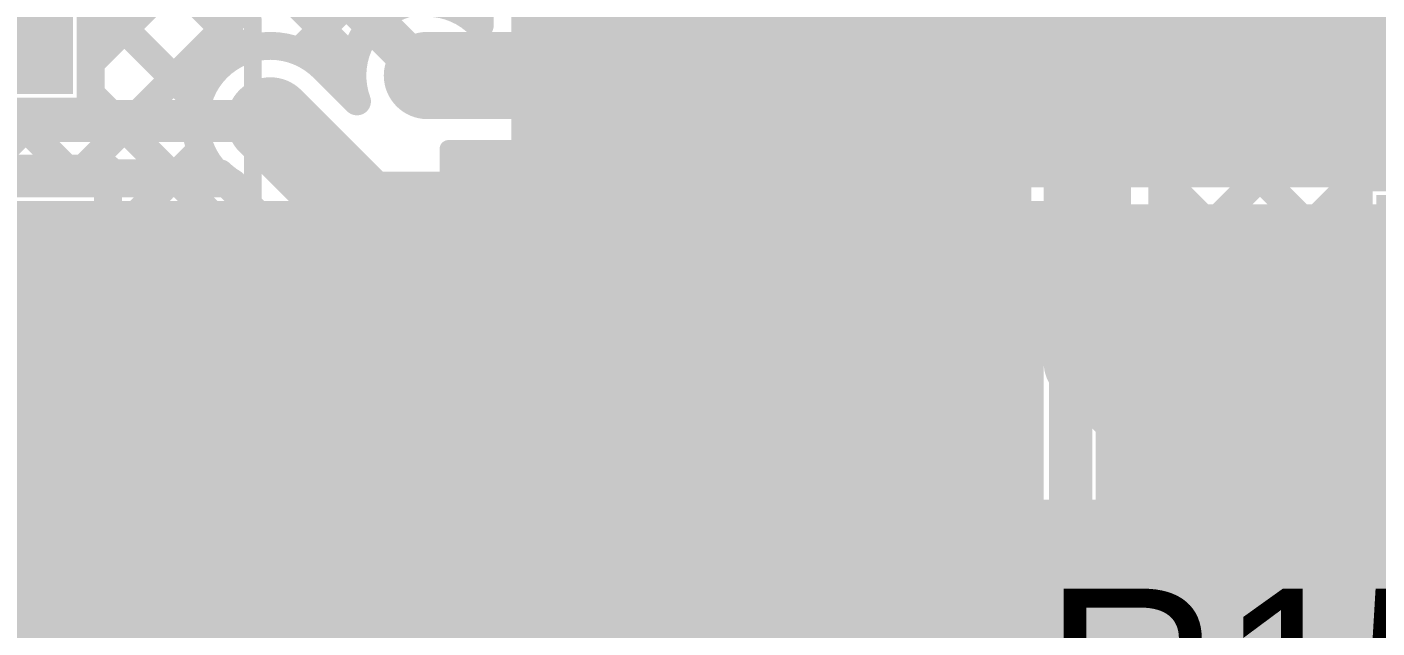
# Model space of a CAD drawing. Header units: millimetres. Extents: x -0.01 to 3.73, y -0.01 to 3.05.
# Drawn here: x 0.7533 to 1.14, y 1.0467 to 1.2189 of the extents above; entities that cross this region are included whole.
import ezdxf

# ---------------------------------------------------------------- set-up
doc = ezdxf.new("R2010")
doc.units = ezdxf.units.MM
doc.header["$MEASUREMENT"] = 0
for name, color, linetype in [('BottomLayer', 5, 'Continuous'), ('BottomPaste', 16, 'Continuous'), ('BottomSolder', 6, 'Continuous'), ('TopLayer', 1, 'Continuous'), ('TopOverlay', 2, 'Continuous'), ('TopPaste', 8, 'Continuous'), ('TopSolder', 216, 'Continuous'), ('ViaHoleLayer', 16, 'Continuous')]:
    doc.layers.add(name, color=color, linetype=linetype)
doc.styles.add('Arial', font='', dxfattribs={"height": 0.2})
doc.styles.get('Arial').set_extended_font_data('Arial')

# ---------------------------------------------------------------- blocks, each defined once
blk = doc.blocks.new('SOIC_8_15')
at = {"layer": 'TopLayer'}
for points in [[(-0.07579, 0.08681), (-0.07579, 0.06319), (-0.13681, 0.06319), (-0.13681, 0.08681)], [(0.13681, 0.08681), (0.13681, 0.06319), (0.07579, 0.06319), (0.07579, 0.08681)], [(-0.07579, 0.03681), (-0.07579, 0.01319), (-0.13681, 0.01319), (-0.13681, 0.03681)], [(0.13681, 0.03681), (0.13681, 0.01319), (0.07579, 0.01319), (0.07579, 0.03681)], [(-0.07579, -0.01319), (-0.07579, -0.03681), (-0.13681, -0.03681), (-0.13681, -0.01319)], [(0.13681, -0.01319), (0.13681, -0.03681), (0.07579, -0.03681), (0.07579, -0.01319)], [(-0.07579, -0.06319), (-0.07579, -0.08681), (-0.13681, -0.08681), (-0.13681, -0.06319)], [(0.13681, -0.06319), (0.13681, -0.08681), (0.07579, -0.08681), (0.07579, -0.06319)]]:
    blk.add_hatch(color=1, dxfattribs=at).paths.add_polyline_path(points)
at = {"layer": 'TopPaste'}
for points in [[(-0.07579, 0.08681), (-0.07579, 0.06319), (-0.13681, 0.06319), (-0.13681, 0.08681)], [(0.13681, 0.08681), (0.13681, 0.06319), (0.07579, 0.06319), (0.07579, 0.08681)], [(-0.07579, 0.03681), (-0.07579, 0.01319), (-0.13681, 0.01319), (-0.13681, 0.03681)], [(0.13681, 0.03681), (0.13681, 0.01319), (0.07579, 0.01319), (0.07579, 0.03681)], [(-0.07579, -0.01319), (-0.07579, -0.03681), (-0.13681, -0.03681), (-0.13681, -0.01319)], [(0.13681, -0.01319), (0.13681, -0.03681), (0.07579, -0.03681), (0.07579, -0.01319)], [(-0.07579, -0.06319), (-0.07579, -0.08681), (-0.13681, -0.08681), (-0.13681, -0.06319)], [(0.13681, -0.06319), (0.13681, -0.08681), (0.07579, -0.08681), (0.07579, -0.06319)]]:
    blk.add_hatch(color=8, dxfattribs=at).paths.add_polyline_path(points)
at = {"layer": 'TopSolder'}
for points in [[(-0.07179, 0.09081), (-0.07179, 0.05919), (-0.14081, 0.05919), (-0.14081, 0.09081)], [(0.14081, 0.09081), (0.14081, 0.05919), (0.07179, 0.05919), (0.07179, 0.09081)], [(-0.07179, 0.04081), (-0.07179, 0.00919), (-0.14081, 0.00919), (-0.14081, 0.04081)], [(0.14081, 0.04081), (0.14081, 0.00919), (0.07179, 0.00919), (0.07179, 0.04081)], [(-0.07179, -0.00919), (-0.07179, -0.04081), (-0.14081, -0.04081), (-0.14081, -0.00919)], [(0.14081, -0.00919), (0.14081, -0.04081), (0.07179, -0.04081), (0.07179, -0.00919)], [(-0.07179, -0.05919), (-0.07179, -0.09081), (-0.14081, -0.09081), (-0.14081, -0.05919)], [(0.14081, -0.05919), (0.14081, -0.09081), (0.07179, -0.09081), (0.07179, -0.05919)]]:
    blk.add_hatch(color=216, dxfattribs=at).paths.add_polyline_path(points)
at = {"layer": 'TopOverlay'}
for points, const_width in [([(-0.1056, 0.101, 1), (-0.1184, 0.101, 1)], 0.01), ([(-0.1209, 0.101, 1), (-0.1159, 0.101, 1)], 0.005), ([(-0.1081, 0.101, 1), (-0.1031, 0.101, 1)], 0.005), ([(-0.07325, 0.099, 1), (-0.07075, 0.099, 1)], 0.0025), ([(0.06475, 0.099, 1), (0.06725, 0.099, 1)], 0.0025), ([(-0.07325, -0.099, 1), (-0.07075, -0.099, 1)], 0.0025), ([(0.06475, -0.099, 1), (0.06725, -0.099, 1)], 0.0025)]:
    blk.add_lwpolyline(points, format="xyb", close=True, dxfattribs=dict(at, const_width=const_width))
at = {"layer": 'TopOverlay', "const_width": 0.005}
for points in [[(-0.072, 0.099), (0.066, 0.099)], [(-0.072, -0.099), (0.066, -0.099)]]:
    blk.add_lwpolyline(points, dxfattribs=at)
blk = doc.blocks.new('R__0603_94')
at = {"layer": 'TopLayer'}
for points in [[(-0.015, 0.0175), (-0.015, -0.0175), (-0.045, -0.0175), (-0.045, 0.0175)], [(0.045, 0.0175), (0.045, -0.0175), (0.015, -0.0175), (0.015, 0.0175)]]:
    blk.add_hatch(color=1, dxfattribs=at).paths.add_polyline_path(points)
at = {"layer": 'TopPaste'}
for points in [[(-0.015, 0.0175), (-0.015, -0.0175), (-0.045, -0.0175), (-0.045, 0.0175)], [(0.045, 0.0175), (0.045, -0.0175), (0.015, -0.0175), (0.015, 0.0175)]]:
    blk.add_hatch(color=8, dxfattribs=at).paths.add_polyline_path(points)
at = {"layer": 'TopSolder'}
for points in [[(-0.011, 0.0215), (-0.011, -0.0215), (-0.049, -0.0215), (-0.049, 0.0215)], [(0.049, 0.0215), (0.049, -0.0215), (0.011, -0.0215), (0.011, 0.0215)]]:
    blk.add_hatch(color=216, dxfattribs=at).paths.add_polyline_path(points)
at = {"layer": 'TopOverlay', "const_width": 0.005}
for points in [[(-0.049, -0.021), (-0.049, 0.021)], [(0.049, 0.021), (-0.049, 0.021)], [(0.049, -0.021), (0.049, 0.021)], [(0.049, -0.021), (-0.049, -0.021)]]:
    blk.add_lwpolyline(points, dxfattribs=at)
at = {"layer": 'TopOverlay', "const_width": 0.0025}
for points in [[(-0.05025, 0.021, 1), (-0.04775, 0.021, 1)], [(-0.05025, 0.021, 1), (-0.04775, 0.021, 1)], [(0.04775, 0.021, 1), (0.05025, 0.021, 1)], [(0.04775, 0.021, 1), (0.05025, 0.021, 1)], [(-0.05025, -0.021, 1), (-0.04775, -0.021, 1)], [(-0.05025, -0.021, 1), (-0.04775, -0.021, 1)], [(0.04775, -0.021, 1), (0.05025, -0.021, 1)], [(0.04775, -0.021, 1), (0.05025, -0.021, 1)]]:
    blk.add_lwpolyline(points, format="xyb", close=True, dxfattribs=at)
blk = doc.blocks.new('D2PAK_B_114')
at = {"layer": 'BottomLayer'}
blk.add_hatch(color=5, dxfattribs=at).paths.add_polyline_path([(0.21654, -0.40984), (-0.21654, -0.40984), (-0.21654, -0.02992), (0.21654, -0.02992)])
at = {"layer": 'BottomPaste'}
blk.add_hatch(color=16, dxfattribs=at).paths.add_polyline_path([(0.21654, -0.40984), (-0.21654, -0.40984), (-0.21654, -0.02992), (0.21654, -0.02992)])
at = {"layer": 'BottomSolder'}
blk.add_hatch(color=6, dxfattribs=at).paths.add_polyline_path([(0.22054, -0.41384), (-0.22054, -0.41384), (-0.22054, -0.02592), (0.22054, -0.02592)])
blk = doc.blocks.new('D2PAK_B_115')
at = {"layer": 'BottomLayer'}
blk.add_hatch(color=5, dxfattribs=at).paths.add_polyline_path([(0.21654, -0.40984), (-0.21654, -0.40984), (-0.21654, -0.02992), (0.21654, -0.02992)])
at = {"layer": 'BottomPaste'}
blk.add_hatch(color=16, dxfattribs=at).paths.add_polyline_path([(0.21654, -0.40984), (-0.21654, -0.40984), (-0.21654, -0.02992), (0.21654, -0.02992)])
at = {"layer": 'BottomSolder'}
blk.add_hatch(color=6, dxfattribs=at).paths.add_polyline_path([(0.22054, -0.41384), (-0.22054, -0.41384), (-0.22054, -0.02592), (0.22054, -0.02592)])
blk = doc.blocks.new('RVT1E100M0405__186')
at = {"layer": 'TopLayer'}
for points in [[(-0.12205, 0.0315), (-0.01969, 0.0315), (-0.01969, -0.0315), (-0.12205, -0.0315)], [(0.01969, 0.0315), (0.12205, 0.0315), (0.12205, -0.0315), (0.01969, -0.0315)]]:
    blk.add_hatch(color=1, dxfattribs=at).paths.add_polyline_path(points)
at = {"layer": 'TopPaste'}
for points in [[(-0.12205, 0.0315), (-0.01969, 0.0315), (-0.01969, -0.0315), (-0.12205, -0.0315)], [(0.01969, 0.0315), (0.12205, 0.0315), (0.12205, -0.0315), (0.01969, -0.0315)]]:
    blk.add_hatch(color=8, dxfattribs=at).paths.add_polyline_path(points)
at = {"layer": 'TopSolder'}
for points in [[(-0.12605, 0.0355), (-0.01569, 0.0355), (-0.01569, -0.0355), (-0.12605, -0.0355)], [(0.01569, 0.0355), (0.12605, 0.0355), (0.12605, -0.0355), (0.01569, -0.0355)]]:
    blk.add_hatch(color=216, dxfattribs=at).paths.add_polyline_path(points)
at = {"layer": 'TopOverlay', "const_width": 0.005}
for points in [[(-0.08325, 0.04075), (-0.037, 0.087)], [(0.085, 0.087), (-0.037, 0.087)], [(0.085, 0.039), (0.085, 0.087)], [(-0.108, 0.037), (-0.108, 0.065)], [(-0.094, 0.051), (-0.122, 0.051)], [(-0.08325, 0.035), (-0.08325, 0.04075)], [(-0.08325, -0.04075), (-0.08325, -0.035)], [(-0.037, -0.087), (-0.08325, -0.04075)], [(0.085, -0.087), (0.085, -0.039)], [(0.085, -0.087), (-0.037, -0.087)]]:
    blk.add_lwpolyline(points, dxfattribs=at)
at = {"layer": 'TopOverlay', "const_width": 0.0025}
for points in [[(-0.03825, 0.087, 1), (-0.03575, 0.087, 1)], [(-0.03825, 0.087, 1), (-0.03575, 0.087, 1)], [(0.08375, 0.087, 1), (0.08625, 0.087, 1)], [(0.08375, 0.087, 1), (0.08625, 0.087, 1)], [(-0.10925, 0.065, 1), (-0.10675, 0.065, 1)], [(-0.12325, 0.051, 1), (-0.12075, 0.051, 1)], [(-0.09525, 0.051, 1), (-0.09275, 0.051, 1)], [(-0.0845, 0.04075, 1), (-0.082, 0.04075, 1)], [(-0.0845, 0.04075, 1), (-0.082, 0.04075, 1)], [(-0.10925, 0.037, 1), (-0.10675, 0.037, 1)], [(0.08375, 0.039, 1), (0.08625, 0.039, 1)], [(-0.0845, 0.035, 1), (-0.082, 0.035, 1)], [(-0.0845, -0.035, 1), (-0.082, -0.035, 1)], [(-0.0845, -0.04075, 1), (-0.082, -0.04075, 1)], [(-0.0845, -0.04075, 1), (-0.082, -0.04075, 1)], [(0.08375, -0.039, 1), (0.08625, -0.039, 1)], [(-0.03825, -0.087, 1), (-0.03575, -0.087, 1)], [(-0.03825, -0.087, 1), (-0.03575, -0.087, 1)], [(0.08375, -0.087, 1), (0.08625, -0.087, 1)], [(0.08375, -0.087, 1), (0.08625, -0.087, 1)]]:
    blk.add_lwpolyline(points, format="xyb", close=True, dxfattribs=at)

msp = doc.modelspace()

# ---------------------------------------------------------------- hatches: boundary and pattern name
at = {"layer": 'BottomLayer'}
for points in [[(1.041, 0.799), (1.041, 1.23), (0.892, 1.23), (0.892, 0.799)], [(0.897, 1.173), (1.361, 1.173), (1.361, 1.22995), (0.897, 1.22995)]]:
    msp.add_hatch(color=5, dxfattribs=at).paths.add_polyline_path(points)
h = msp.add_hatch(color=5, dxfattribs=at)
edge = h.paths.add_edge_path()
edge.add_arc((0.868, 1.205), 0.01181, 0, 360)
h = msp.add_hatch(color=5, dxfattribs=at)
edge = h.paths.add_edge_path()
edge.add_arc((0.823, 1.192), 0.01181, 0, 360)
at = {"layer": 'TopLayer'}
h = msp.add_hatch(color=1, dxfattribs=at)
edge = h.paths.add_edge_path()
edge.add_arc((0.868, 1.205), 0.01181, 0, 360)
h = msp.add_hatch(color=1, dxfattribs=at)
edge = h.paths.add_edge_path()
edge.add_arc((0.823, 1.192), 0.01181, 0, 360)
for points in [[(0.846, 1.14), (0.646, 1.14), (0.646, 0.815), (0.846, 0.815)], [(1.8, 1.079), (0.83176, 1.079), (0.83176, 1.011), (1.8, 1.011)], [(0.793, 0.815), (0.793, 1.055), (0.401, 1.055), (0.401, 0.815)]]:
    msp.add_hatch(color=1, dxfattribs=at).paths.add_polyline_path(points)
at = {"layer": 'ViaHoleLayer'}
h = msp.add_hatch(color=16, dxfattribs=at)
edge = h.paths.add_edge_path()
edge.add_arc((0.868, 1.205), 0.00591, 0, 360)
h = msp.add_hatch(color=16, dxfattribs=at)
edge = h.paths.add_edge_path()
edge.add_arc((0.823, 1.192), 0.00591, 0, 360)

# ---------------------------------------------------------------- linework, layer by layer
at = {"layer": 'BottomLayer'}
for points, const_width in [([(0.883, 1.21943), (0.883, 1.2325)], 0.008), ([(0.847, 1.226), (0.868, 1.205)], 0.012), ([(0.698, 1.192), (0.823, 1.192)], 0.012), ([(0.698, 1.177), (0.80857, 1.177)], 0.008), ([(0.76525, 1.17408), (0.76817, 1.177)], 0.008), ([(0.76595, 1.177), (0.76887, 1.17408)], 0.008), ([(0.79353, 1.17408), (0.79645, 1.177)], 0.008), ([(0.79423, 1.177), (0.79715, 1.17408)], 0.008), ([(0.59846, 1.17408), (0.81242, 1.17408)], 0.008), ([(1.05, 1.164), (1.05446, 1.164)], 0.008), ([(1.05, 0.79), (1.05, 1.164)], 0.008), ([(1.05446, 0.77516), (1.05446, 1.164)], 0.008), ([(1.05, 1.14771), (1.05446, 1.15217)], 0.008), ([(1.05, 1.14751), (1.05446, 1.14304)], 0.008), ([(1.05, 1.11942), (1.05446, 1.12389)], 0.008), ([(1.05, 1.11922), (1.05446, 1.11476)], 0.008), ([(1.05, 1.09114), (1.05446, 1.0956)], 0.008), ([(1.05, 1.09094), (1.05446, 1.08647)], 0.008), ([(1.05, 1.06285), (1.05446, 1.06732)], 0.008), ([(1.05, 1.06265), (1.05446, 1.05819)], 0.008)]:
    msp.add_lwpolyline(points, dxfattribs=dict(at, const_width=const_width))
at = {"layer": 'BottomLayer', "const_width": 0.008}
for points in [[(0.86841, 1.22581, -0.198912), (0.883, 1.21943)], [(0.81242, 1.17408, -0.058214), (0.80857, 1.177)]]:
    msp.add_lwpolyline(points, format="xyb", dxfattribs=at)
at = {"layer": 'BottomLayer'}
for points, const_width in [([(0.881, 1.21943, 1), (0.885, 1.21943, 1)], 0.004), ([(0.881, 1.21943, 1), (0.885, 1.21943, 1)], 0.004), ([(0.865, 1.205, 1), (0.871, 1.205, 1)], 0.006), ([(0.82, 1.192, 1), (0.826, 1.192, 1)], 0.006), ([(0.76395, 1.177, 1), (0.76795, 1.177, 1)], 0.004), ([(0.76617, 1.177, 1), (0.77017, 1.177, 1)], 0.004), ([(0.79223, 1.177, 1), (0.79623, 1.177, 1)], 0.004), ([(0.79445, 1.177, 1), (0.79845, 1.177, 1)], 0.004), ([(0.80657, 1.177, 1), (0.81057, 1.177, 1)], 0.004), ([(0.80657, 1.177, 1), (0.81057, 1.177, 1)], 0.004), ([(0.76325, 1.17408, 1), (0.76725, 1.17408, 1)], 0.004), ([(0.76687, 1.17408, 1), (0.77087, 1.17408, 1)], 0.004), ([(0.79153, 1.17408, 1), (0.79553, 1.17408, 1)], 0.004), ([(0.79515, 1.17408, 1), (0.79915, 1.17408, 1)], 0.004), ([(0.81042, 1.17408, 1), (0.81442, 1.17408, 1)], 0.004), ([(0.81042, 1.17408, 1), (0.81442, 1.17408, 1)], 0.004), ([(1.048, 1.164, 1), (1.052, 1.164, 1)], 0.004), ([(1.048, 1.164, 1), (1.052, 1.164, 1)], 0.004), ([(1.05246, 1.164, 1), (1.05646, 1.164, 1)], 0.004), ([(1.05246, 1.164, 1), (1.05646, 1.164, 1)], 0.004), ([(1.05246, 1.15217, 1), (1.05646, 1.15217, 1)], 0.004), ([(1.048, 1.14771, 1), (1.052, 1.14771, 1)], 0.004), ([(1.048, 1.14751, 1), (1.052, 1.14751, 1)], 0.004), ([(1.05246, 1.14304, 1), (1.05646, 1.14304, 1)], 0.004), ([(1.05246, 1.12389, 1), (1.05646, 1.12389, 1)], 0.004), ([(1.048, 1.11942, 1), (1.052, 1.11942, 1)], 0.004), ([(1.048, 1.11922, 1), (1.052, 1.11922, 1)], 0.004), ([(1.05246, 1.11476, 1), (1.05646, 1.11476, 1)], 0.004), ([(1.05246, 1.0956, 1), (1.05646, 1.0956, 1)], 0.004), ([(1.048, 1.09114, 1), (1.052, 1.09114, 1)], 0.004), ([(1.048, 1.09094, 1), (1.052, 1.09094, 1)], 0.004), ([(1.05246, 1.08647, 1), (1.05646, 1.08647, 1)], 0.004), ([(1.05246, 1.06732, 1), (1.05646, 1.06732, 1)], 0.004), ([(1.048, 1.06285, 1), (1.052, 1.06285, 1)], 0.004), ([(1.048, 1.06265, 1), (1.052, 1.06265, 1)], 0.004), ([(1.05246, 1.05819, 1), (1.05646, 1.05819, 1)], 0.004)]:
    msp.add_lwpolyline(points, format="xyb", close=True, dxfattribs=dict(at, const_width=const_width))
at = {"layer": 'TopLayer'}
for points, const_width in [([(1.021, 1.123), (1.021, 1.286)], 0.025), ([(1.057, 1.123), (1.057, 1.254)], 0.025), ([(1.101, 1.229), (1.101, 1.254)], 0.025), ([(1.0785, 1.13191), (1.0785, 1.254)], 0.008), ([(1.101, 1.229), (1.125, 1.205)], 0.025), ([(0.7715, 1.20861), (0.79638, 1.2335)], 0.008), ([(0.7715, 1.19468), (0.7715, 1.2335)], 0.008), ([(0.7943, 1.2335), (0.81561, 1.21219)], 0.008), ([(0.76948, 1.17831), (0.82217, 1.231)], 0.008), ([(0.82508, 1.231), (0.84691, 1.20918)], 0.008), ([(0.83129, 1.21184), (0.85045, 1.231)], 0.008), ([(0.7715, 1.22802), (0.80217, 1.19734)], 0.008), ([(0.868, 1.205), (0.9617, 1.205)], 0.025), ([(1.0785, 1.20449), (1.0868, 1.21279)], 0.008), ([(1.0858, 1.2138), (1.1098, 1.1898)], 0.008), ([(1.125, 1.205), (1.1743, 1.205)], 0.025), ([(0.8382, 1.2072), (0.84782, 1.19759)], 0.008), ([(1.0785, 1.20386), (1.13479, 1.14757)], 0.008), ([(0.7715, 1.19974), (0.82223, 1.149)], 0.008), ([(0.823, 1.192), (0.85, 1.165)], 0.025), ([(1.0785, 1.17621), (1.10094, 1.19865)], 0.008), ([(0.6905, 1.19468), (0.7715, 1.19468)], 0.008), ([(0.7412, 1.17831), (0.75757, 1.19468)], 0.008), ([(0.74826, 1.19468), (0.76463, 1.17831)], 0.008), ([(0.7765, 1.15704), (0.80316, 1.18371)], 0.008), ([(1.0785, 1.14792), (1.11604, 1.18546)], 0.008), ([(1.08536, 1.1265), (1.14236, 1.1835)], 0.008), ([(1.125, 1.1835), (1.1743, 1.1835)], 0.008), ([(1.12714, 1.1835), (1.13483, 1.17581)], 0.008), ([(0.6855, 1.17831), (0.7765, 1.17831)], 0.008), ([(0.7765, 1.149), (0.7765, 1.17831)], 0.008), ([(0.8078, 1.1768), (0.8348, 1.1498)], 0.008), ([(1.0785, 1.17557), (1.12757, 1.1265)], 0.008), ([(1.13479, 1.17581), (1.1689, 1.17581)], 0.008), ([(1.13479, 1.13419), (1.13479, 1.17581)], 0.008), ([(0.85, 1.165), (0.8925, 1.165)], 0.025), ([(0.895, 1.165), (0.8975, 1.1625)], 0.025), ([(0.79674, 1.149), (0.81617, 1.16843)], 0.008), ([(0.8975, 1.1625), (0.9, 1.1625)], 0.025), ([(0.9, 1.1625), (0.9075, 1.155)], 0.025), ([(0.7765, 1.16645), (0.79395, 1.149)], 0.008), ([(0.9075, 1.155), (0.9617, 1.155)], 0.025), ([(0.82502, 1.149), (0.83031, 1.15429)], 0.008), ([(0.7765, 1.149), (0.83564, 1.149)], 0.008), ([(1.0785, 1.14729), (1.09929, 1.1265)], 0.008), ([(1.11365, 1.1265), (1.13479, 1.14764)], 0.008), ([(0.855, 1.1435), (0.8685, 1.1435)], 0.008), ([(0.855, 1.1265), (0.855, 1.1435)], 0.008), ([(0.85602, 1.1435), (0.86552, 1.134)], 0.008), ([(0.86659, 1.134), (0.87359, 1.141)], 0.008), ([(0.8685, 1.141), (0.89109, 1.141)], 0.008), ([(0.8868, 1.141), (0.8938, 1.134)], 0.008), ([(0.8635, 1.134), (0.90289, 1.134)], 0.008), ([(0.8635, 1.13091), (0.86659, 1.134)], 0.008), ([(0.8635, 1.1265), (0.8635, 1.134)], 0.008), ([(0.89487, 1.134), (0.89707, 1.1362)], 0.008), ([(0.9265, 1.1335), (0.9617, 1.1335)], 0.008), ([(0.94825, 1.13081), (0.95094, 1.1335)], 0.008), ([(0.95087, 1.1335), (0.95356, 1.13081)], 0.008), ([(0.9671, 1.13419), (0.9995, 1.13419)], 0.008), ([(0.97654, 1.13081), (0.97991, 1.13419)], 0.008), ([(0.97846, 1.13419), (0.98184, 1.13081)], 0.008), ([(1.13479, 1.13419), (1.1689, 1.13419)], 0.008), ([(1.14193, 1.1265), (1.14962, 1.13419)], 0.008), ([(1.14193, 1.1265), (1.14962, 1.13419)], 0.008), ([(0.85909, 1.1265), (0.8635, 1.13091)], 0.008), ([(0.895, 1.105), (0.895, 1.13)], 0.01), ([(0.9265, 1.13081), (0.99841, 1.13081)], 0.008), ([(1.00369, 1.10569), (1.021, 1.123)], 0.025), ([(1.057, 1.123), (1.075, 1.105)], 0.025), ([(1.0785, 1.13191), (1.08391, 1.1265)], 0.008), ([(0.855, 1.1265), (0.8635, 1.1265)], 0.008), ([(0.9617, 1.105), (0.9617, 1.12681)], 0.01), ([(1.08391, 1.1265), (1.1743, 1.1265)], 0.008), ([(0.9617, 1.105), (0.96239, 1.10569)], 0.025), ([(0.96239, 1.10569), (1.00369, 1.10569)], 0.025), ([(0.73913, 1.105), (0.895, 1.105)], 0.025), ([(0.895, 1.105), (0.9617, 1.105)], 0.025), ([(1.075, 1.105), (1.1743, 1.105)], 0.025)]:
    msp.add_lwpolyline(points, dxfattribs=dict(at, const_width=const_width))
for points, const_width in [([(1.09475, 1.229, 1), (1.10725, 1.229, 1)], 0.0125), ([(1.09475, 1.229, 1), (1.10725, 1.229, 1)], 0.0125), ([(0.81361, 1.21219, 1), (0.81761, 1.21219, 1)], 0.004), ([(0.82929, 1.21184, 1), (0.83329, 1.21184, 1)], 0.004), ([(0.86175, 1.205, 1), (0.87425, 1.205, 1)], 0.0125), ([(0.95545, 1.205, 1), (0.96795, 1.205, 1)], 0.0125), ([(1.0838, 1.2138, 1), (1.0878, 1.2138, 1)], 0.004), ([(1.0838, 1.2138, 1), (1.0878, 1.2138, 1)], 0.004), ([(1.0838, 1.2138, 1), (1.0878, 1.2138, 1)], 0.004), ([(1.0848, 1.21279, 1), (1.0888, 1.21279, 1)], 0.004), ([(1.11875, 1.205, 1), (1.13125, 1.205, 1)], 0.0125), ([(1.11875, 1.205, 1), (1.13125, 1.205, 1)], 0.0125), ([(0.7695, 1.20861, 1), (0.7735, 1.20861, 1)], 0.004), ([(0.8362, 1.2072, 1), (0.8402, 1.2072, 1)], 0.004), ([(0.8362, 1.2072, 1), (0.8402, 1.2072, 1)], 0.004), ([(0.84491, 1.20918, 1), (0.84891, 1.20918, 1)], 0.004), ([(1.0765, 1.20449, 1), (1.0805, 1.20449, 1)], 0.004), ([(1.0765, 1.20386, 1), (1.0805, 1.20386, 1)], 0.004), ([(0.7695, 1.19974, 1), (0.7735, 1.19974, 1)], 0.004), ([(0.81675, 1.192, 1), (0.82925, 1.192, 1)], 0.0125), ([(1.09894, 1.19865, 1), (1.10294, 1.19865, 1)], 0.004), ([(0.80017, 1.19734, 1), (0.80417, 1.19734, 1)], 0.004), ([(0.84582, 1.19759, 1), (0.84982, 1.19759, 1)], 0.004), ([(0.84582, 1.19759, 1), (0.84982, 1.19759, 1)], 0.004), ([(0.75557, 1.19468, 1), (0.75957, 1.19468, 1)], 0.004), ([(0.7695, 1.19468, 1), (0.7735, 1.19468, 1)], 0.004), ([(0.7695, 1.19468, 1), (0.7735, 1.19468, 1)], 0.004), ([(1.1078, 1.1898, 1), (1.1118, 1.1898, 1)], 0.004), ([(1.1078, 1.1898, 1), (1.1118, 1.1898, 1)], 0.004), ([(1.1078, 1.1898, 1), (1.1118, 1.1898, 1)], 0.004), ([(0.80116, 1.18371, 1), (0.80516, 1.18371, 1)], 0.004), ([(1.11404, 1.18546, 1), (1.11804, 1.18546, 1)], 0.004), ([(1.123, 1.1835, 1), (1.127, 1.1835, 1)], 0.004), ([(1.123, 1.1835, 1), (1.127, 1.1835, 1)], 0.004), ([(1.123, 1.1835, 1), (1.127, 1.1835, 1)], 0.004), ([(1.12514, 1.1835, 1), (1.12914, 1.1835, 1)], 0.004), ([(1.14036, 1.1835, 1), (1.14436, 1.1835, 1)], 0.004), ([(0.76263, 1.17831, 1), (0.76663, 1.17831, 1)], 0.004), ([(0.76748, 1.17831, 1), (0.77148, 1.17831, 1)], 0.004), ([(0.7745, 1.17831, 1), (0.7785, 1.17831, 1)], 0.004), ([(0.7745, 1.17831, 1), (0.7785, 1.17831, 1)], 0.004), ([(0.8058, 1.1768, 1), (0.8098, 1.1768, 1)], 0.004), ([(0.8058, 1.1768, 1), (0.8098, 1.1768, 1)], 0.004), ([(1.0765, 1.17621, 1), (1.0805, 1.17621, 1)], 0.004), ([(1.0765, 1.17557, 1), (1.0805, 1.17557, 1)], 0.004), ([(1.13279, 1.17581, 1), (1.13679, 1.17581, 1)], 0.004), ([(1.13279, 1.17581, 1), (1.13679, 1.17581, 1)], 0.004), ([(1.13283, 1.17581, 1), (1.13683, 1.17581, 1)], 0.004), ([(0.84375, 1.165, 1), (0.85625, 1.165, 1)], 0.0125), ([(0.84375, 1.165, 1), (0.85625, 1.165, 1)], 0.0125), ([(0.88625, 1.165, 1), (0.89875, 1.165, 1)], 0.0125), ([(0.88875, 1.165, 1), (0.90125, 1.165, 1)], 0.0125), ([(0.81417, 1.16843, 1), (0.81817, 1.16843, 1)], 0.004), ([(0.89125, 1.1625, 1), (0.90375, 1.1625, 1)], 0.0125), ([(0.89125, 1.1625, 1), (0.90375, 1.1625, 1)], 0.0125), ([(0.89375, 1.1625, 1), (0.90625, 1.1625, 1)], 0.0125), ([(0.89375, 1.1625, 1), (0.90625, 1.1625, 1)], 0.0125), ([(0.7745, 1.16645, 1), (0.7785, 1.16645, 1)], 0.004), ([(0.90125, 1.155, 1), (0.91375, 1.155, 1)], 0.0125), ([(0.90125, 1.155, 1), (0.91375, 1.155, 1)], 0.0125), ([(0.95545, 1.155, 1), (0.96795, 1.155, 1)], 0.0125), ([(0.7745, 1.15704, 1), (0.7785, 1.15704, 1)], 0.004), ([(0.82831, 1.15429, 1), (0.83231, 1.15429, 1)], 0.004), ([(0.7745, 1.149, 1), (0.7785, 1.149, 1)], 0.004), ([(0.7745, 1.149, 1), (0.7785, 1.149, 1)], 0.004), ([(0.79195, 1.149, 1), (0.79595, 1.149, 1)], 0.004), ([(0.79474, 1.149, 1), (0.79874, 1.149, 1)], 0.004), ([(0.82023, 1.149, 1), (0.82423, 1.149, 1)], 0.004), ([(0.82302, 1.149, 1), (0.82702, 1.149, 1)], 0.004), ([(0.8328, 1.1498, 1), (0.8368, 1.1498, 1)], 0.004), ([(0.83364, 1.149, 1), (0.83764, 1.149, 1)], 0.004), ([(1.0765, 1.14792, 1), (1.0805, 1.14792, 1)], 0.004), ([(1.0765, 1.14729, 1), (1.0805, 1.14729, 1)], 0.004), ([(1.13279, 1.14764, 1), (1.13679, 1.14764, 1)], 0.004), ([(1.13279, 1.14757, 1), (1.13679, 1.14757, 1)], 0.004), ([(0.853, 1.1435, 1), (0.857, 1.1435, 1)], 0.004), ([(0.853, 1.1435, 1), (0.857, 1.1435, 1)], 0.004), ([(0.85402, 1.1435, 1), (0.85802, 1.1435, 1)], 0.004), ([(0.8665, 1.1435, 1), (0.8705, 1.1435, 1)], 0.004), ([(0.8665, 1.141, 1), (0.8705, 1.141, 1)], 0.004), ([(0.87159, 1.141, 1), (0.87559, 1.141, 1)], 0.004), ([(0.8848, 1.141, 1), (0.8888, 1.141, 1)], 0.004), ([(0.88909, 1.141, 1), (0.89309, 1.141, 1)], 0.004), ([(0.8903, 1.1398, 1), (0.8943, 1.1398, 1)], 0.004), ([(0.8903, 1.1398, 1), (0.8943, 1.1398, 1)], 0.004), ([(0.8615, 1.134, 1), (0.8655, 1.134, 1)], 0.004), ([(0.8615, 1.134, 1), (0.8655, 1.134, 1)], 0.004), ([(0.86352, 1.134, 1), (0.86752, 1.134, 1)], 0.004), ([(0.86459, 1.134, 1), (0.86859, 1.134, 1)], 0.004), ([(0.86459, 1.134, 1), (0.86859, 1.134, 1)], 0.004), ([(0.8918, 1.134, 1), (0.8958, 1.134, 1)], 0.004), ([(0.89287, 1.134, 1), (0.89687, 1.134, 1)], 0.004), ([(0.89507, 1.1362, 1), (0.89907, 1.1362, 1)], 0.004), ([(0.90089, 1.134, 1), (0.90489, 1.134, 1)], 0.004), ([(0.90089, 1.134, 1), (0.90489, 1.134, 1)], 0.004), ([(0.90089, 1.134, 1), (0.90489, 1.134, 1)], 0.004), ([(0.9245, 1.1335, 1), (0.9285, 1.1335, 1)], 0.004), ([(0.94887, 1.1335, 1), (0.95287, 1.1335, 1)], 0.004), ([(0.94894, 1.1335, 1), (0.95294, 1.1335, 1)], 0.004), ([(0.9597, 1.1335, 1), (0.9637, 1.1335, 1)], 0.004), ([(0.9597, 1.1335, 1), (0.9637, 1.1335, 1)], 0.004), ([(0.9651, 1.13419, 1), (0.9691, 1.13419, 1)], 0.004), ([(0.9651, 1.13419, 1), (0.9691, 1.13419, 1)], 0.004), ([(0.97646, 1.13419, 1), (0.98046, 1.13419, 1)], 0.004), ([(0.97791, 1.13419, 1), (0.98191, 1.13419, 1)], 0.004), ([(0.9975, 1.13419, 1), (1.0015, 1.13419, 1)], 0.004), ([(1.13279, 1.13419, 1), (1.13679, 1.13419, 1)], 0.004), ([(1.13279, 1.13419, 1), (1.13679, 1.13419, 1)], 0.004), ([(0.8615, 1.13091, 1), (0.8655, 1.13091, 1)], 0.004), ([(0.8615, 1.13091, 1), (0.8655, 1.13091, 1)], 0.004), ([(0.8925, 1.13, 1), (0.8975, 1.13, 1)], 0.005), ([(0.9245, 1.13081, 1), (0.9285, 1.13081, 1)], 0.004), ([(0.94625, 1.13081, 1), (0.95025, 1.13081, 1)], 0.004), ([(0.95156, 1.13081, 1), (0.95556, 1.13081, 1)], 0.004), ([(0.97454, 1.13081, 1), (0.97854, 1.13081, 1)], 0.004), ([(0.97984, 1.13081, 1), (0.98384, 1.13081, 1)], 0.004), ([(0.99641, 1.13081, 1), (1.00041, 1.13081, 1)], 0.004), ([(1.01475, 1.123, 1), (1.02725, 1.123, 1)], 0.0125), ([(1.01475, 1.123, 1), (1.02725, 1.123, 1)], 0.0125), ([(1.05075, 1.123, 1), (1.06325, 1.123, 1)], 0.0125), ([(1.05075, 1.123, 1), (1.06325, 1.123, 1)], 0.0125), ([(1.0765, 1.13191, 1), (1.0805, 1.13191, 1)], 0.004), ([(1.0765, 1.13191, 1), (1.0805, 1.13191, 1)], 0.004), ([(0.853, 1.1265, 1), (0.857, 1.1265, 1)], 0.004), ([(0.853, 1.1265, 1), (0.857, 1.1265, 1)], 0.004), ([(0.85709, 1.1265, 1), (0.86109, 1.1265, 1)], 0.004), ([(0.8615, 1.1265, 1), (0.8655, 1.1265, 1)], 0.004), ([(0.8615, 1.1265, 1), (0.8655, 1.1265, 1)], 0.004), ([(0.9592, 1.12681, 1), (0.9642, 1.12681, 1)], 0.005), ([(1.08191, 1.1265, 1), (1.08591, 1.1265, 1)], 0.004), ([(1.08191, 1.1265, 1), (1.08591, 1.1265, 1)], 0.004), ([(1.08336, 1.1265, 1), (1.08736, 1.1265, 1)], 0.004), ([(1.09729, 1.1265, 1), (1.10129, 1.1265, 1)], 0.004), ([(1.11165, 1.1265, 1), (1.11565, 1.1265, 1)], 0.004), ([(1.12557, 1.1265, 1), (1.12957, 1.1265, 1)], 0.004), ([(1.13993, 1.1265, 1), (1.14393, 1.1265, 1)], 0.004), ([(1.13993, 1.1265, 1), (1.14393, 1.1265, 1)], 0.004), ([(0.95614, 1.10569, 1), (0.96864, 1.10569, 1)], 0.0125), ([(0.95614, 1.10569, 1), (0.96864, 1.10569, 1)], 0.0125), ([(0.99744, 1.10569, 1), (1.00994, 1.10569, 1)], 0.0125), ([(0.99744, 1.10569, 1), (1.00994, 1.10569, 1)], 0.0125), ([(0.88875, 1.105, 1), (0.90125, 1.105, 1)], 0.0125), ([(0.88875, 1.105, 1), (0.90125, 1.105, 1)], 0.0125), ([(0.95545, 1.105, 1), (0.96795, 1.105, 1)], 0.0125), ([(0.95545, 1.105, 1), (0.96795, 1.105, 1)], 0.0125), ([(1.06875, 1.105, 1), (1.08125, 1.105, 1)], 0.0125), ([(1.06875, 1.105, 1), (1.08125, 1.105, 1)], 0.0125), ([(0.8925, 1.105, 1), (0.8975, 1.105, 1)], 0.005), ([(0.9592, 1.105, 1), (0.9642, 1.105, 1)], 0.005)]:
    msp.add_lwpolyline(points, format="xyb", close=True, dxfattribs=dict(at, const_width=const_width))
at = {"layer": 'TopLayer', "const_width": 0.008}
for points in [[(0.84782, 1.19759, -0.521499), (0.868, 1.2265)], [(1.0858, 1.2138, -0.198912), (1.0795, 1.229)], [(1.0858, 1.2138, -0.198912), (1.0795, 1.229)], [(0.8078, 1.1768, -1), (0.8382, 1.2072)], [(1.125, 1.1835, -0.198912), (1.1098, 1.1898)], [(1.125, 1.1835, -0.198912), (1.1098, 1.1898)], [(0.90289, 1.134, -0.143297), (0.8923, 1.1398)], [(0.90289, 1.134, -0.143297), (0.8923, 1.1398)], [(0.9671, 1.13419, -0.063547), (0.9617, 1.1335)]]:
    msp.add_lwpolyline(points, format="xyb", dxfattribs=at)
at = {"layer": 'TopOverlay', "const_width": 0.01}
for points in [[(0.925, 1.078), (0.939, 1.064)], [(0.939, 1.064), (0.988, 1.064)], [(0.988, 1.064), (1.015, 1.037)]]:
    msp.add_lwpolyline(points, dxfattribs=at)
at = {"layer": 'TopOverlay', "const_width": 0.005}
for points in [[(0.9225, 1.078, 1), (0.9275, 1.078, 1)], [(0.9365, 1.064, 1), (0.9415, 1.064, 1)], [(0.9365, 1.064, 1), (0.9415, 1.064, 1)], [(0.9855, 1.064, 1), (0.9905, 1.064, 1)], [(0.9855, 1.064, 1), (0.9905, 1.064, 1)]]:
    msp.add_lwpolyline(points, format="xyb", close=True, dxfattribs=at)

# ---------------------------------------------------------------- block references
for name, p in [('D2PAK_B_114', (0.824, 1.195)), ('D2PAK_B_115', (1.28, 1.194)), ('SOIC_8_15', (1.068, 1.18))]:
    msp.add_blockref(name, p)
at = {"rotation": 270}
for name, p in [('RVT1E100M0405__186', (0.731, 1.184)), ('R__0603_94', (0.895, 1.135))]:
    msp.add_blockref(name, p, dxfattribs=at)

# ---------------------------------------------------------------- texts
at = {"layer": 'TopOverlay', "style": 'Arial'}
msp.add_text('R15', height=0.05, dxfattribs=at).set_placement((1.04452, 1.00801))

doc.saveas('drawing.dxf')
